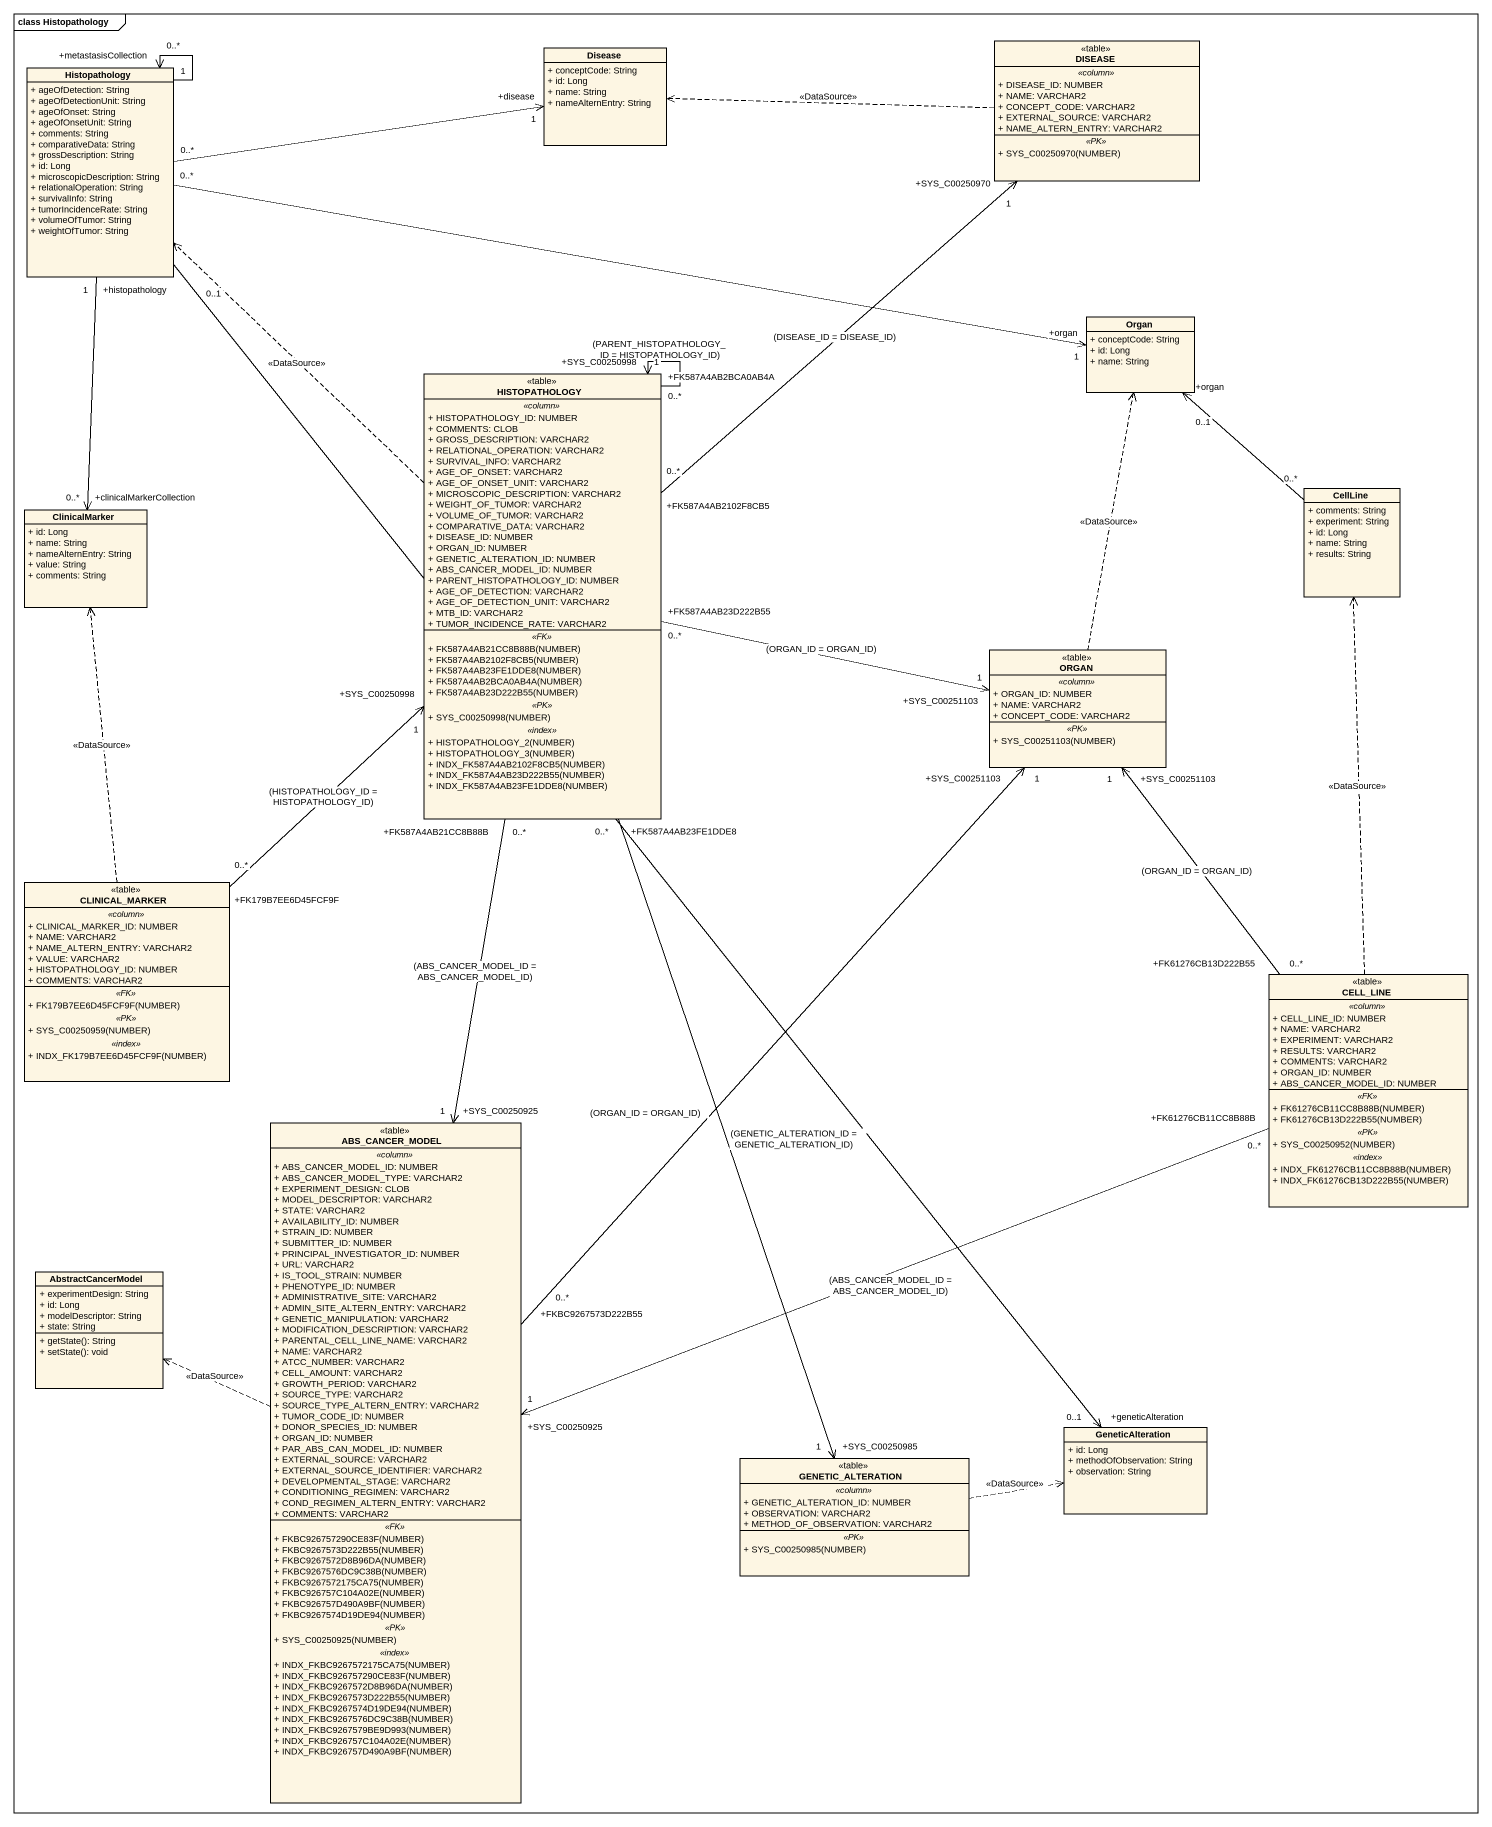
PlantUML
@startuml
mainframe class Histopathology
hide circle
hide empty members
skinparam classAttributeIconSize 0
class Disease {
  + conceptCode: String
  + id: Long
  + name: String
  + nameAlternEntry: String
}
class DISEASE <<table>> {
  .. <<column>> ..
  + DISEASE_ID: NUMBER
  + NAME: VARCHAR2
  + CONCEPT_CODE: VARCHAR2
  + EXTERNAL_SOURCE: VARCHAR2
  + NAME_ALTERN_ENTRY: VARCHAR2
  .. <<PK>> ..
  + SYS_C00250970(NUMBER)
}
class Histopathology {
  + ageOfDetection: String
  + ageOfDetectionUnit: String
  + ageOfOnset: String
  + ageOfOnsetUnit: String
  + comments: String
  + comparativeData: String
  + grossDescription: String
  + id: Long
  + microscopicDescription: String
  + relationalOperation: String
  + survivalInfo: String
  + tumorIncidenceRate: String
  + volumeOfTumor: String
  + weightOfTumor: String
}
class Organ {
  + conceptCode: String
  + id: Long
  + name: String
}
class HISTOPATHOLOGY <<table>> {
  .. <<column>> ..
  + HISTOPATHOLOGY_ID: NUMBER
  + COMMENTS: CLOB
  + GROSS_DESCRIPTION: VARCHAR2
  + RELATIONAL_OPERATION: VARCHAR2
  + SURVIVAL_INFO: VARCHAR2
  + AGE_OF_ONSET: VARCHAR2
  + AGE_OF_ONSET_UNIT: VARCHAR2
  + MICROSCOPIC_DESCRIPTION: VARCHAR2
  + WEIGHT_OF_TUMOR: VARCHAR2
  + VOLUME_OF_TUMOR: VARCHAR2
  + COMPARATIVE_DATA: VARCHAR2
  + DISEASE_ID: NUMBER
  + ORGAN_ID: NUMBER
  + GENETIC_ALTERATION_ID: NUMBER
  + ABS_CANCER_MODEL_ID: NUMBER
  + PARENT_HISTOPATHOLOGY_ID: NUMBER
  + AGE_OF_DETECTION: VARCHAR2
  + AGE_OF_DETECTION_UNIT: VARCHAR2
  + MTB_ID: VARCHAR2
  + TUMOR_INCIDENCE_RATE: VARCHAR2
  .. <<FK>> ..
  + FK587A4AB21CC8B88B(NUMBER)
  + FK587A4AB2102F8CB5(NUMBER)
  + FK587A4AB23FE1DDE8(NUMBER)
  + FK587A4AB2BCA0AB4A(NUMBER)
  + FK587A4AB23D222B55(NUMBER)
  .. <<PK>> ..
  + SYS_C00250998(NUMBER)
  .. <<index>> ..
  + HISTOPATHOLOGY_2(NUMBER)
  + HISTOPATHOLOGY_3(NUMBER)
  + INDX_FK587A4AB2102F8CB5(NUMBER)
  + INDX_FK587A4AB23D222B55(NUMBER)
  + INDX_FK587A4AB23FE1DDE8(NUMBER)
}
class ClinicalMarker {
  + id: Long
  + name: String
  + nameAlternEntry: String
  + value: String
  + comments: String
}
class CellLine {
  + comments: String
  + experiment: String
  + id: Long
  + name: String
  + results: String
}
class ORGAN <<table>> {
  .. <<column>> ..
  + ORGAN_ID: NUMBER
  + NAME: VARCHAR2
  + CONCEPT_CODE: VARCHAR2
  .. <<PK>> ..
  + SYS_C00251103(NUMBER)
}
class CLINICAL_MARKER <<table>> {
  .. <<column>> ..
  + CLINICAL_MARKER_ID: NUMBER
  + NAME: VARCHAR2
  + NAME_ALTERN_ENTRY: VARCHAR2
  + VALUE: VARCHAR2
  + HISTOPATHOLOGY_ID: NUMBER
  + COMMENTS: VARCHAR2
  .. <<FK>> ..
  + FK179B7EE6D45FCF9F(NUMBER)
  .. <<PK>> ..
  + SYS_C00250959(NUMBER)
  .. <<index>> ..
  + INDX_FK179B7EE6D45FCF9F(NUMBER)
}
class CELL_LINE <<table>> {
  .. <<column>> ..
  + CELL_LINE_ID: NUMBER
  + NAME: VARCHAR2
  + EXPERIMENT: VARCHAR2
  + RESULTS: VARCHAR2
  + COMMENTS: VARCHAR2
  + ORGAN_ID: NUMBER
  + ABS_CANCER_MODEL_ID: NUMBER
  .. <<FK>> ..
  + FK61276CB11CC8B88B(NUMBER)
  + FK61276CB13D222B55(NUMBER)
  .. <<PK>> ..
  + SYS_C00250952(NUMBER)
  .. <<index>> ..
  + INDX_FK61276CB11CC8B88B(NUMBER)
  + INDX_FK61276CB13D222B55(NUMBER)
}
class ABS_CANCER_MODEL <<table>> {
  .. <<column>> ..
  + ABS_CANCER_MODEL_ID: NUMBER
  + ABS_CANCER_MODEL_TYPE: VARCHAR2
  + EXPERIMENT_DESIGN: CLOB
  + MODEL_DESCRIPTOR: VARCHAR2
  + STATE: VARCHAR2
  + AVAILABILITY_ID: NUMBER
  + STRAIN_ID: NUMBER
  + SUBMITTER_ID: NUMBER
  + PRINCIPAL_INVESTIGATOR_ID: NUMBER
  + URL: VARCHAR2
  + IS_TOOL_STRAIN: NUMBER
  + PHENOTYPE_ID: NUMBER
  + ADMINISTRATIVE_SITE: VARCHAR2
  + ADMIN_SITE_ALTERN_ENTRY: VARCHAR2
  + GENETIC_MANIPULATION: VARCHAR2
  + MODIFICATION_DESCRIPTION: VARCHAR2
  + PARENTAL_CELL_LINE_NAME: VARCHAR2
  + NAME: VARCHAR2
  + ATCC_NUMBER: VARCHAR2
  + CELL_AMOUNT: VARCHAR2
  + GROWTH_PERIOD: VARCHAR2
  + SOURCE_TYPE: VARCHAR2
  + SOURCE_TYPE_ALTERN_ENTRY: VARCHAR2
  + TUMOR_CODE_ID: NUMBER
  + DONOR_SPECIES_ID: NUMBER
  + ORGAN_ID: NUMBER
  + PAR_ABS_CAN_MODEL_ID: NUMBER
  + EXTERNAL_SOURCE: VARCHAR2
  + EXTERNAL_SOURCE_IDENTIFIER: VARCHAR2
  + DEVELOPMENTAL_STAGE: VARCHAR2
  + CONDITIONING_REGIMEN: VARCHAR2
  + COND_REGIMEN_ALTERN_ENTRY: VARCHAR2
  + COMMENTS: VARCHAR2
  .. <<FK>> ..
  + FKBC926757290CE83F(NUMBER)
  + FKBC9267573D222B55(NUMBER)
  + FKBC9267572D8B96DA(NUMBER)
  + FKBC9267576DC9C38B(NUMBER)
  + FKBC9267572175CA75(NUMBER)
  + FKBC926757C104A02E(NUMBER)
  + FKBC926757D490A9BF(NUMBER)
  + FKBC9267574D19DE94(NUMBER)
  .. <<PK>> ..
  + SYS_C00250925(NUMBER)
  .. <<index>> ..
  + INDX_FKBC9267572175CA75(NUMBER)
  + INDX_FKBC926757290CE83F(NUMBER)
  + INDX_FKBC9267572D8B96DA(NUMBER)
  + INDX_FKBC9267573D222B55(NUMBER)
  + INDX_FKBC9267574D19DE94(NUMBER)
  + INDX_FKBC9267576DC9C38B(NUMBER)
  + INDX_FKBC9267579BE9D993(NUMBER)
  + INDX_FKBC926757C104A02E(NUMBER)
  + INDX_FKBC926757D490A9BF(NUMBER)
}
class AbstractCancerModel {
  + experimentDesign: String
  + id: Long
  + modelDescriptor: String
  + state: String
  + getState(): String
  + setState(): void
}
class GeneticAlteration {
  + id: Long
  + methodOfObservation: String
  + observation: String
}
class GENETIC_ALTERATION <<table>> {
  .. <<column>> ..
  + GENETIC_ALTERATION_ID: NUMBER
  + OBSERVATION: VARCHAR2
  + METHOD_OF_OBSERVATION: VARCHAR2
  .. <<PK>> ..
  + SYS_C00250985(NUMBER)
}
DISEASE .left.> Disease : <<DataSource>>
Histopathology "0..*" -right-> "+disease\n1" Disease
Histopathology "1" --> "+metastasisCollection\n0..*" Histopathology
Histopathology "+histopathology\n1" --> "+clinicalMarkerCollection\n0..*" ClinicalMarker
Histopathology "0..1" --> "+geneticAlteration\n0..1" GeneticAlteration
Organ "+organ\n1" <-left- "0..*" Histopathology
HISTOPATHOLOGY "+FK587A4AB2102F8CB5\n0..*" -up-> "+SYS_C00250970\n1" DISEASE : (DISEASE_ID = DISEASE_ID)
HISTOPATHOLOGY .up.> Histopathology : <<DataSource>>
HISTOPATHOLOGY "+FK587A4AB2BCA0AB4A\n0..*" --> "+SYS_C00250998\n1" HISTOPATHOLOGY : (PARENT_HISTOPATHOLOGY_ID = HISTOPATHOLOGY_ID)
HISTOPATHOLOGY "+FK587A4AB23D222B55\n0..*" -right-> "+SYS_C00251103\n1" ORGAN : (ORGAN_ID = ORGAN_ID)
HISTOPATHOLOGY "+FK587A4AB21CC8B88B\n0..*" --> "+SYS_C00250925\n1" ABS_CANCER_MODEL : (ABS_CANCER_MODEL_ID = ABS_CANCER_MODEL_ID)
HISTOPATHOLOGY "+FK587A4AB23FE1DDE8\n0..*" --> "+SYS_C00250985\n1" GENETIC_ALTERATION : (GENETIC_ALTERATION_ID = GENETIC_ALTERATION_ID)
CellLine "0..*" -up-> "+organ\n0..1" Organ
ORGAN .up.> Organ : <<DataSource>>
CLINICAL_MARKER "+FK179B7EE6D45FCF9F\n0..*" -up-> "+SYS_C00250998\n1" HISTOPATHOLOGY : (HISTOPATHOLOGY_ID = HISTOPATHOLOGY_ID)
CLINICAL_MARKER .up.> ClinicalMarker : <<DataSource>>
CELL_LINE .up.> CellLine : <<DataSource>>
CELL_LINE "+FK61276CB13D222B55\n0..*" -up-> "+SYS_C00251103\n1" ORGAN : (ORGAN_ID = ORGAN_ID)
CELL_LINE "+FK61276CB11CC8B88B\n0..*" -left-> "+SYS_C00250925\n1" ABS_CANCER_MODEL : (ABS_CANCER_MODEL_ID = ABS_CANCER_MODEL_ID)
ABS_CANCER_MODEL "+FKBC9267573D222B55\n0..*" -up-> "+SYS_C00251103\n1" ORGAN : (ORGAN_ID = ORGAN_ID)
ABS_CANCER_MODEL .left.> AbstractCancerModel : <<DataSource>>
GENETIC_ALTERATION .right.> GeneticAlteration : <<DataSource>>
@enduml
